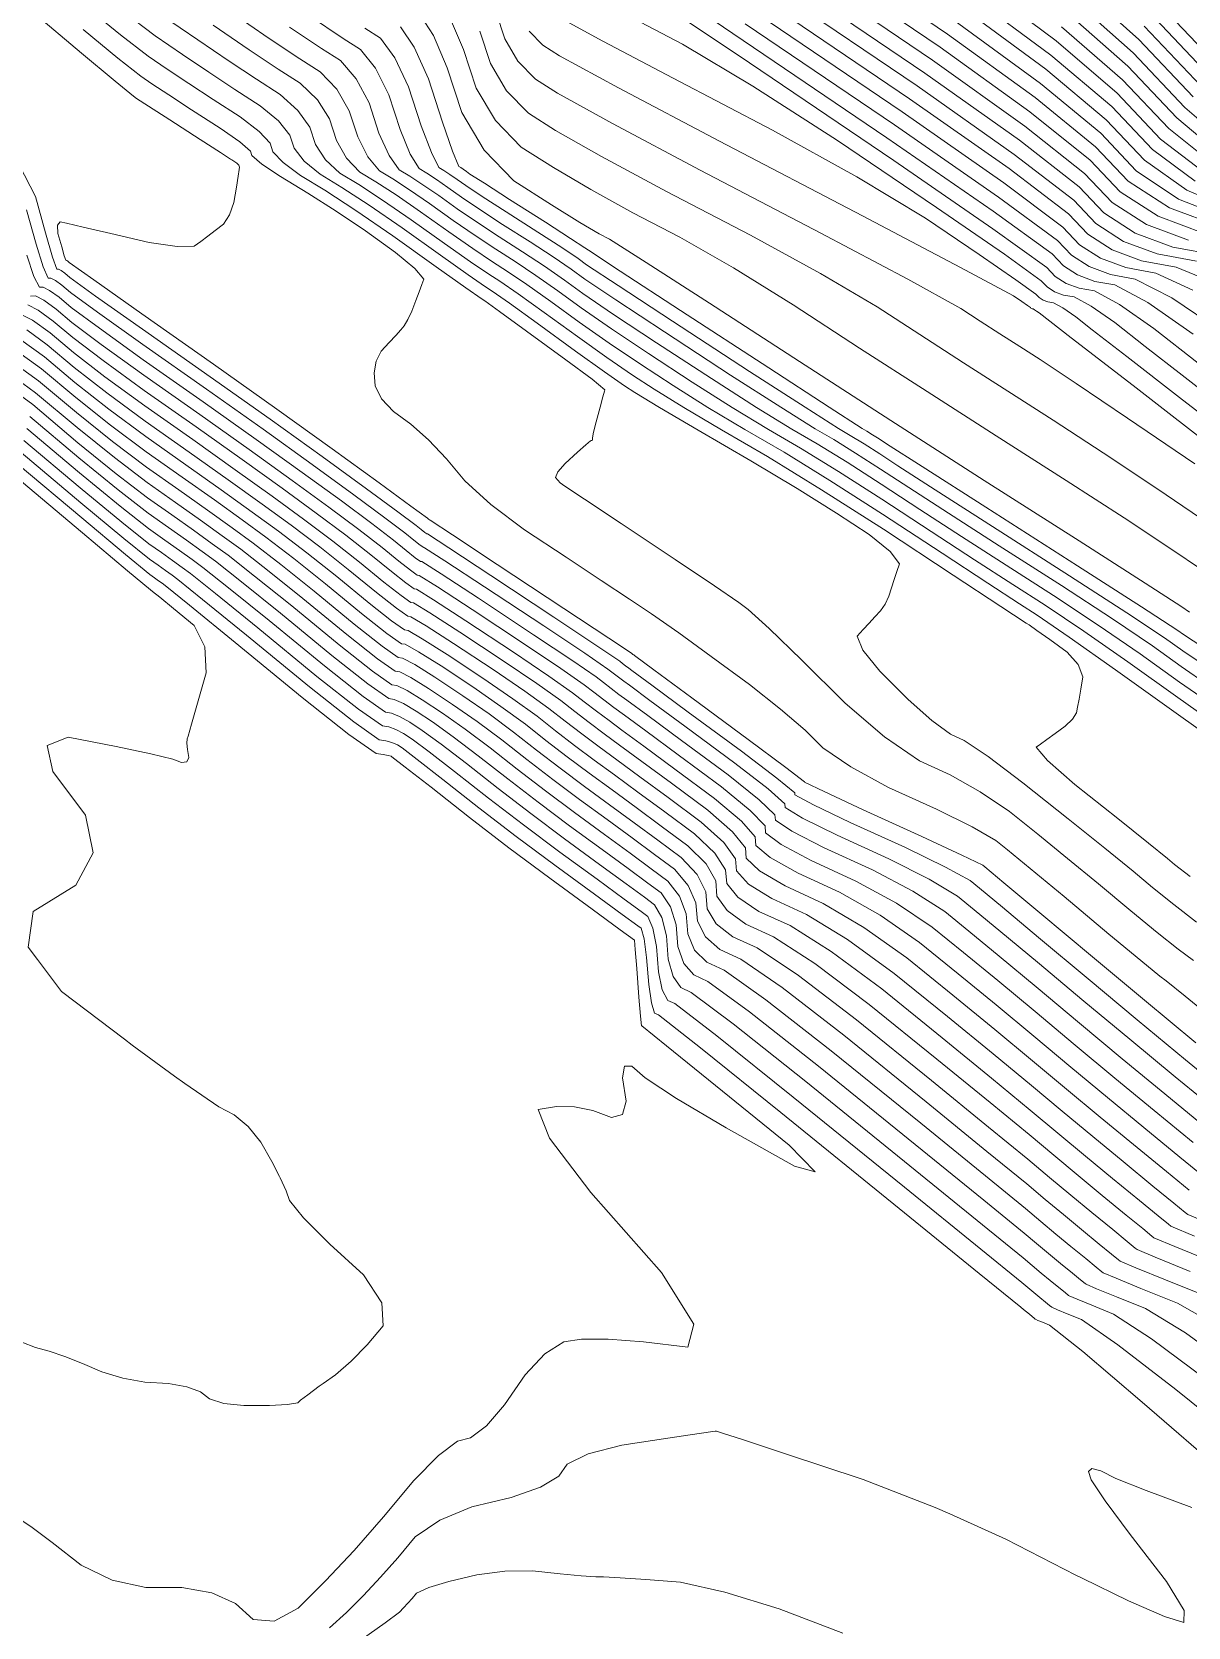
# Model space of a CAD drawing. Header units: inches. Extents: x 1337389 to 1347141, y 407035 to 414577.
# Drawn here: x 1339627.9 to 1339961, y 408361.6 to 408821.2 of the extents above; entities that cross this region are included whole.
import ezdxf

# ---------------------------------------------------------------- set-up
doc = ezdxf.new("R2010")
doc.units = ezdxf.units.IN
doc.header["$MEASUREMENT"] = 0
doc.layers.add('Topo', color=7, linetype='Continuous', lineweight=15, true_color=0x459900)

msp = doc.modelspace()

# ---------------------------------------------------------------- linework, layer by layer
at = {"layer": 'Topo'}
for points, elevation in [([(1339799.986, 408841.13), (1339829.8608, 408820.8078), (1339874.2332, 408790.7399), (1339904.894, 408769.554), (1339921.8461, 408757.2502), (1339925.088, 408753.8279), (1339929.1829, 408751.197), (1339934.13, 408749.3561), (1339939.9299, 408748.3049), (1339949.378, 408743.2231), (1339962.475, 408734.1079)], 935), ([(1339970.119, 408765.1521), (1339955.7041, 408770.5159), (1339943.7729, 408778.184), (1339934.326, 408788.1539), (1339916.9879, 408802.282), (1339891.7582, 408820.5692), (1339858.636, 408843.0139)], 895), ([(1339961.1221, 408761.2029), (1339949.074, 408765.6871), (1339939.102, 408772.0949), (1339931.206, 408780.428), (1339913.9651, 408794.1), (1339887.3769, 408813.1111), (1339851.4419, 408837.4621)], 905), ([(1339855.039, 408840.2381), (1339889.5671, 408816.84), (1339915.4761, 408798.1909), (1339932.766, 408784.2911), (1339941.4379, 408775.1392), (1339952.3889, 408768.1009), (1339965.62, 408763.1781)], 900), ([(1339805.741, 408831.751), (1339834.6692, 408812.3371), (1339876.244, 408784.1637), (1339904.7829, 408764.514), (1339920.2859, 408753.387), (1339922.753, 408750.7841), (1339925.868, 408748.7821), (1339929.6308, 408747.381), (1339934.0439, 408746.5821), (1339941.2318, 408742.715), (1339951.195, 408735.7809), (1339963.935, 408725.78)], 940), ([(1339963.4737, 408755.1981), (1339952.124, 408757.254), (1339942.4431, 408760.8572), (1339934.431, 408766.006), (1339928.0861, 408772.702), (1339910.9409, 408785.918), (1339882.9949, 408805.654), (1339844.2492, 408831.911)], 915), ([(1339847.8459, 408834.686), (1339885.1861, 408809.3829), (1339912.4528, 408790.0092), (1339929.6461, 408776.5651), (1339936.766, 408769.0499), (1339945.759, 408763.2721), (1339956.6229, 408759.2289), (1339969.3599, 408756.9219)], 910), ([(1339898.3298, 408831.7551), (1339921.5229, 408814.5549), (1339939.007, 408799.743), (1339950.78, 408787.317), (1339963.104, 408778.2222)], 880), ([(1339965.5381, 408780.7969), (1339953.116, 408790.3611), (1339940.567, 408803.6051), (1339923.0349, 408818.646), (1339900.5202, 408835.483)], 875), ([(1339929.0819, 408835.01), (1339946.8071, 408819.0569), (1339962.4578, 408802.539)], 855), ([(1339963.2761, 408529.9531), (1339948.4391, 408542.205), (1339933.4442, 408554.6819), (1339918.2931, 408567.3839), (1339907.9771, 408576.0258), (1339902.496, 408580.6081), (1339901.852, 408581.1301), (1339895.7951, 408584.0571), (1339884.3269, 408589.387), (1339867.447, 408597.1202), (1339856.1899, 408602.326), (1339850.5559, 408605.003), (1339850.5439, 408605.1531), (1339845.116, 408609.2611), (1339834.2722, 408617.329), (1339818.0119, 408629.3571), (1339807.0979, 408637.4301), (1339801.5282, 408641.548), (1339801.3041, 408641.7119), (1339801.0859, 408641.875), (1339800.8751, 408642.037), (1339800.671, 408642.197), (1339794.118, 408646.5441), (1339781.217, 408655.0779), (1339761.9661, 408667.8), (1339749.12, 408676.2819), (1339742.677, 408680.5268), (1339742.6382, 408680.5331), (1339742.4909, 408680.636), (1339742.2359, 408680.8369), (1339741.8729, 408681.1348), (1339737.1221, 408684.616), (1339727.9821, 408691.2789), (1339714.453, 408701.1238), (1339698.5532, 408712.5279), (1339680.2811, 408725.489), (1339659.636, 408740.009), (1339645.7539, 408749.788), (1339638.6351, 408754.8282), (1339638.2779, 408755.1292), (1339638.0039, 408755.3269), (1339637.813, 408755.4241), (1339637.705, 408755.419), (1339637.277, 408756.706), (1339636.5268, 408759.2839), (1339635.4559, 408763.153), (1339635.3218, 408765.575), (1339636.125, 408766.5501), (1339637.866, 408766.078), (1339642.716, 408764.9282), (1339650.677, 408763.1), (1339661.748, 408760.5939), (1339669.758, 408759.383), (1339674.707, 408759.469), (1339676.595, 408760.8499), (1339678.622, 408762.3729), (1339680.789, 408764.0389), (1339683.0941, 408765.8481), (1339684.8741, 408768.5253), (1339686.1269, 408772.071), (1339686.855, 408776.4838), (1339687.373, 408779.646), (1339687.681, 408781.557), (1339687.7801, 408782.2159), (1339687.549, 408782.835), (1339686.9871, 408783.4141), (1339686.0959, 408783.953), (1339685.4961, 408784.327), (1339685.189, 408784.5351), (1339685.1751, 408784.5781), (1339682.2521, 408786.4788), (1339676.4209, 408790.2379), (1339667.6801, 408795.8541), (1339661.5629, 408799.797), (1339658.068, 408802.068), (1339657.195, 408802.6671), (1339651.9182, 408807.027), (1339642.2369, 408815.148), (1339628.1521, 408827.0312)], 1030), ([(1339643.193, 408828.7629), (1339653.4978, 408820.358), (1339661.3981, 408814.271), (1339666.8941, 408810.5009), (1339673.1531, 408806.3199), (1339680.174, 408801.729), (1339687.9591, 408796.7273), (1339693.424, 408792.5519), (1339696.5709, 408789.203), (1339697.3981, 408786.6811), (1339700.3049, 408783.5761), (1339705.2921, 408779.8879), (1339712.3589, 408775.6171), (1339721.235, 408769.8062), (1339731.9199, 408762.4551), (1339744.415, 408753.5649), (1339752.992, 408747.4801), (1339757.6509, 408744.202), (1339758.3932, 408743.7299), (1339762.664, 408740.6659), (1339770.466, 408735.0091), (1339781.7979, 408726.7589), (1339789.3161, 408721.1341), (1339793.0209, 408718.133), (1339792.9109, 408717.757), (1339792.453, 408716.0819), (1339791.646, 408713.106), (1339790.4892, 408708.8311), (1339789.74, 408705.876), (1339789.398, 408704.242), (1339789.4641, 408703.9281), (1339789.489, 408703.7121), (1339789.4741, 408703.595), (1339789.419, 408703.5772), (1339789.2948, 408703.5369), (1339789.1029, 408703.4771), (1339788.8418, 408703.3959), (1339787.5029, 408702.2751), (1339785.0839, 408700.115), (1339781.5859, 408696.9149), (1339779.4871, 408694.503), (1339778.7881, 408692.8783), (1339779.4871, 408692.042), (1339780.1679, 408691.3428), (1339780.8311, 408690.7799), (1339781.4761, 408690.355), (1339787.0989, 408686.6171), (1339797.6981, 408679.5651), (1339813.2749, 408669.199), (1339824.5682, 408661.6189), (1339831.5761, 408656.823), (1339834.3008, 408654.8128), (1339840.3101, 408649.302), (1339849.6049, 408640.291), (1339862.1839, 408627.7799), (1339873.5271, 408618.087), (1339883.6329, 408611.2122), (1339892.502, 408607.156), (1339901.1458, 408602.2752), (1339909.565, 408596.5692), (1339917.759, 408590.038), (1339926.3109, 408583.0961), (1339935.221, 408575.7421), (1339944.4879, 408567.9781), (1339952.14, 408561.7009), (1339958.1771, 408556.9119), (1339962.5969, 408553.611)], 1020), ([(1339963.4419, 408564.7109), (1339956.882, 408569.78), (1339950.7889, 408574.6721), (1339945.162, 408579.3869), (1339937.065, 408585.9931), (1339926.499, 408594.4921), (1339913.4621, 408604.882), (1339903.457, 408612.4099), (1339896.4842, 408617.075), (1339892.5441, 408618.877), (1339887.1847, 408622.7961), (1339880.407, 408628.831), (1339872.2109, 408636.9831), (1339867.3149, 408643.0641), (1339865.7202, 408647.074), (1339867.4261, 408649.013), (1339869.106, 408650.881), (1339870.7598, 408652.678), (1339872.3881, 408654.404), (1339873.7312, 408656.3809), (1339874.7882, 408658.6079), (1339875.56, 408661.0849), (1339876.3312, 408663.4709), (1339877.099, 408665.7639), (1339877.8639, 408667.967), (1339875.2251, 408671.5059), (1339869.1789, 408676.384), (1339859.7279, 408682.5989), (1339848.361, 408689.6881), (1339835.0769, 408697.6521), (1339819.8769, 408706.491), (1339808.737, 408713.04), (1339801.655, 408717.2989), (1339798.6319, 408719.268), (1339792.9401, 408723.2571), (1339784.5791, 408729.2669), (1339773.5491, 408737.297), (1339765.548, 408743.0621), (1339760.577, 408746.5621), (1339758.6361, 408747.7981), (1339753.654, 408751.2451), (1339745.632, 408756.905), (1339734.569, 408764.7759), (1339725.108, 408771.285), (1339717.249, 408776.4302), (1339710.992, 408780.211), (1339706.41, 408783.986), (1339703.502, 408787.754), (1339702.268, 408791.5149), (1339699.0101, 408795.5879), (1339693.728, 408799.9712), (1339686.421, 408804.6659), (1339678.9479, 408809.5821), (1339671.3071, 408814.717), (1339663.5001, 408820.073), (1339654.288, 408827.0239)], 1015), ([(1339968.636, 408621.9431), (1339958.0739, 408629.404), (1339943.676, 408639.708), (1339930.9482, 408648.5761), (1339919.8921, 408656.0069), (1339910.5049, 408662.003), (1339899.5332, 408669.1001), (1339886.974, 408677.3), (1339872.8289, 408686.602), (1339860.3039, 408694.6031), (1339849.397, 408701.3042), (1339840.11, 408706.7037), (1339829.7061, 408713.0491), (1339818.184, 408720.3369), (1339805.545, 408728.5691), (1339794.871, 408735.6941), (1339786.1619, 408741.7108), (1339779.417, 408746.622), (1339773.073, 408751.0701), (1339767.1308, 408755.058), (1339761.59, 408758.5841), (1339755.6401, 408762.539), (1339749.2821, 408766.9241), (1339742.515, 408771.7389), (1339736.7291, 408775.7199), (1339731.9209, 408778.867), (1339728.0939, 408781.1797), (1339724.7251, 408785.2161), (1339721.8141, 408790.9729), (1339719.3611, 408798.4519), (1339715.7681, 408804.6961), (1339711.0349, 408809.7049), (1339705.1619, 408813.479), (1339696.3331, 408819.3659), (1339684.5471, 408827.3659)], 1000), ([(1339840.6521, 408829.1349), (1339880.805, 408801.9258), (1339909.4301, 408781.827), (1339926.5259, 408768.839), (1339932.095, 408762.9609), (1339939.128, 408758.4421), (1339947.6261, 408755.28), (1339957.5881, 408753.4751), (1339968.3699, 408749.0209)], 920), ([(1339896.1392, 408828.0259), (1339920.0111, 408810.464), (1339937.447, 408795.88), (1339948.444, 408784.2722), (1339960.67, 408775.6481), (1339974.124, 408770.006)], 885), ([(1339927.5699, 408830.9189), (1339945.247, 408815.1939), (1339960.1219, 408799.4939), (1339972.8399, 408788.521)], 860), ([(1339951.4871, 408830.6461), (1339969.4651, 408811.6721)], 840), ([(1339665.6011, 408825.8751), (1339675.7199, 408818.933), (1339684.7428, 408812.8431), (1339692.6682, 408807.6039), (1339699.4971, 408803.2159), (1339704.596, 408798.624), (1339707.9659, 408793.8279), (1339709.606, 408788.8269), (1339712.5151, 408784.396), (1339716.693, 408780.534), (1339722.1399, 408777.242), (1339728.982, 408772.7629), (1339737.2182, 408767.0972), (1339746.8491, 408760.245), (1339754.316, 408755.0101), (1339759.6209, 408751.3931), (1339762.7621, 408749.394), (1339768.0571, 408745.7318), (1339775.5049, 408740.4048), (1339785.107, 408733.4149), (1339793.584, 408727.4031), (1339800.936, 408722.368), (1339807.165, 408718.312), (1339815.7261, 408713.0429), (1339826.6219, 408706.5621), (1339839.851, 408698.8699), (1339855.3859, 408689.3241), (1339873.228, 408677.927), (1339893.377, 408664.6769), (1339907.0951, 408655.6621), (1339914.3811, 408650.881), (1339915.2361, 408650.3351), (1339917.493, 408648.7629), (1339921.1553, 408646.165), (1339926.2191, 408642.5411), (1339929.3991, 408638.9488), (1339930.6949, 408635.3901), (1339930.1068, 408631.863), (1339929.61, 408628.959), (1339929.2031, 408626.677), (1339928.886, 408625.0171), (1339927.6941, 408623.192), (1339925.627, 408621.1989), (1339922.6849, 408619.0411), (1339920.31, 408617.311), (1339918.5008, 408616.0101), (1339917.259, 408615.137), (1339920.5539, 408611.2699), (1339928.384, 408604.4082), (1339940.7501, 408594.5511), (1339949.6571, 408587.4261), (1339955.103, 408583.0311), (1339957.089, 408581.367), (1339961.6241, 408577.8599)], 1010), ([(1339969.546, 408616.394), (1339957.6049, 408624.9101), (1339940.1439, 408637.405), (1339926.7971, 408646.826), (1339917.564, 408653.1709), (1339912.4429, 408656.4419), (1339903.3139, 408662.381), (1339890.1761, 408670.9891), (1339873.0289, 408682.2642), (1339857.8451, 408691.9639), (1339844.6239, 408700.0871), (1339833.3661, 408706.633), (1339822.7159, 408713.0461), (1339812.6741, 408719.3239), (1339803.2409, 408725.469), (1339794.227, 408731.5479), (1339785.6341, 408737.5627), (1339777.461, 408743.5131), (1339770.5649, 408748.4009), (1339764.947, 408752.2262), (1339760.605, 408754.9878), (1339754.9781, 408758.774), (1339748.0661, 408763.585), (1339739.8669, 408769.418), (1339732.855, 408774.2422), (1339727.0311, 408778.0549), (1339722.3939, 408780.857), (1339718.6199, 408784.8057), (1339715.7101, 408789.9), (1339713.664, 408796.1401), (1339710.182, 408801.66), (1339705.266, 408806.4609), (1339698.9151, 408810.5412), (1339690.5379, 408816.104), (1339680.1339, 408823.1502)], 1005), ([(1339702.128, 408822.6271), (1339711.4089, 408816.4171), (1339716.805, 408812.9503), (1339721.354, 408807.7321), (1339725.0591, 408800.764), (1339727.9181, 408792.0461), (1339730.8302, 408785.6251), (1339733.7951, 408781.504), (1339736.8121, 408779.68), (1339740.6019, 408777.1989), (1339745.164, 408774.06), (1339750.4992, 408770.2641), (1339756.3029, 408766.3041), (1339762.5748, 408762.179), (1339769.3162, 408757.89), (1339775.582, 408753.7399), (1339781.3729, 408749.73), (1339786.689, 408745.86), (1339795.5149, 408739.84), (1339807.849, 408731.6701), (1339823.6941, 408721.35), (1339836.695, 408713.0519), (1339846.854, 408706.775), (1339854.1699, 408702.5212), (1339862.7621, 408697.2419), (1339872.6301, 408690.9389), (1339883.7727, 408683.611), (1339895.7518, 408675.819), (1339908.5681, 408667.5631), (1339922.2201, 408658.8427), (1339935.099, 408650.326), (1339947.207, 408642.0109), (1339958.5429, 408633.8981), (1339967.7261, 408627.4911)], 995), ([(1339966.8162, 408633.0389), (1339959.0122, 408638.392), (1339950.739, 408644.3132), (1339939.2499, 408652.0761), (1339924.5481, 408661.6789), (1339906.6299, 408673.1239), (1339891.9711, 408682.5391), (1339880.571, 408689.9229), (1339872.4301, 408695.2761), (1339865.2209, 408699.881), (1339858.944, 408703.7379), (1339853.599, 408706.846), (1339843.6849, 408713.0542), (1339829.2039, 408722.3619), (1339810.154, 408734.77), (1339796.158, 408743.9849), (1339787.2159, 408750.0081), (1339783.329, 408752.838), (1339778.09, 408756.4091), (1339771.5001, 408760.7209), (1339763.5588, 408765.7741), (1339756.9649, 408770.0691), (1339751.7162, 408773.6039), (1339747.8129, 408776.381), (1339744.4749, 408778.677), (1339741.7029, 408780.4931), (1339739.4949, 408781.827), (1339736.935, 408786.035), (1339734.0219, 408793.119), (1339730.7569, 408803.0768), (1339726.94, 408810.7689), (1339722.574, 408816.1941), (1339717.6561, 408819.354), (1339707.923, 408825.8891)], 990), ([(1339964.9961, 408644.136), (1339959.9508, 408647.381), (1339957.8021, 408648.9191), (1339947.5531, 408655.5761), (1339929.2041, 408667.351), (1339902.7551, 408684.2459), (1339884.4098, 408695.977), (1339874.1681, 408702.545), (1339872.031, 408703.9509), (1339870.1379, 408705.16), (1339868.4902, 408706.1719), (1339867.0869, 408706.988), (1339857.6652, 408713.06), (1339840.2232, 408724.3879), (1339814.7631, 408740.971), (1339797.4449, 408752.277), (1339788.2708, 408758.304), (1339787.241, 408759.0549), (1339783.1071, 408761.748), (1339775.87, 408766.385), (1339765.529, 408772.9649), (1339758.289, 408777.598), (1339754.1489, 408780.2839), (1339753.1111, 408781.023), (1339752.2218, 408781.6342), (1339751.484, 408782.118), (1339750.897, 408782.473), (1339749.1459, 408786.855), (1339746.2311, 408795.265), (1339742.1519, 408807.701), (1339738.113, 408816.841), (1339734.112, 408822.6839)], 980), ([(1339961.4679, 408654.0747), (1339959.2462, 408655.584), (1339948.6442, 408662.405), (1339929.661, 408674.5379), (1339902.2978, 408691.9829), (1339875.4251, 408709.2229), (1339849.044, 408726.26), (1339823.153, 408743.092), (1339804.9091, 408754.827), (1339794.3099, 408761.4652), (1339791.358, 408763.006), (1339785.79, 408766.3209), (1339777.606, 408771.409), (1339766.807, 408778.2721), (1339758.2029, 408787.1311), (1339751.7938, 408797.9861), (1339747.5788, 408810.8381), (1339743.6082, 408820.152), (1339739.8809, 408825.9279)], 975), ([(1339748.8662, 408824.1889), (1339752.2928, 408816.1532), (1339755.9291, 408805.064), (1339761.459, 408795.6969), (1339768.8829, 408788.054), (1339778.2012, 408782.1322), (1339788.929, 408775.8279), (1339801.0691, 408769.14), (1339814.6199, 408762.0681), (1339830.025, 408753.212), (1339847.283, 408742.571), (1339866.396, 408730.1451), (1339885.8709, 408717.5691), (1339905.7081, 408704.842), (1339925.908, 408691.9639), (1339942.598, 408681.1888), (1339955.779, 408672.5169), (1339965.4501, 408665.9469)], 970), ([(1339962.9389, 408696.8079), (1339943.6071, 408709.9399), (1339928.7612, 408719.943), (1339918.4019, 408726.816), (1339912.5289, 408730.5601), (1339906.7619, 408734.26), (1339901.1001, 408737.9169), (1339895.5431, 408741.5292), (1339880.2561, 408749.982), (1339855.2389, 408763.274), (1339820.4922, 408781.4069), (1339795.208, 408794.8418), (1339779.389, 408803.5778), (1339773.034, 408807.6171), (1339767.971, 408812.8301), (1339764.1989, 408819.219), (1339761.7191, 408826.782)], 960), ([(1339780.5781, 408825.024), (1339792.394, 408818.601), (1339812.6348, 408807.9099), (1339841.2989, 408792.952), (1339865.552, 408779.4939), (1339885.393, 408767.5379), (1339900.822, 408757.0829), (1339911.413, 408749.79), (1339917.166, 408745.6611), (1339918.081, 408744.6951), (1339919.238, 408743.9518), (1339920.6338, 408743.432), (1339922.272, 408743.1361), (1339924.939, 408741.7008), (1339928.637, 408739.1272), (1339933.3649, 408735.4161), (1339943.3341, 408727.6731), (1339958.5439, 408715.8999), (1339978.9949, 408700.096)], 950), ([(1339971.9261, 408712.5031), (1339959.3202, 408722.281), (1339948.6499, 408730.5979), (1339939.9161, 408737.4542), (1339933.085, 408742.208), (1339928.1579, 408744.8589), (1339925.133, 408745.407), (1339922.5532, 408746.3671), (1339920.4168, 408747.739), (1339918.7259, 408749.5241), (1339908.0981, 408757.1519), (1339888.533, 408770.6229), (1339860.0312, 408789.938), (1339835.6459, 408805.623), (1339815.38, 408817.6789), (1339799.232, 408826.1059)], 945), ([(1339833.4579, 408823.584), (1339876.423, 408794.468), (1339906.406, 408773.645), (1339923.4061, 408761.1131), (1339927.4241, 408756.873), (1339932.498, 408753.6121), (1339938.6288, 408751.3311), (1339945.8161, 408750.0291), (1339956.3679, 408744.638), (1339970.2851, 408735.159)], 930), ([(1339962.369, 408746.8301), (1339951.7021, 408751.7519), (1339943.1271, 408753.3051), (1339935.8127, 408756.0269), (1339929.7601, 408759.9171), (1339924.9659, 408764.9759), (1339907.9181, 408777.736), (1339878.614, 408798.197), (1339837.055, 408826.3591)], 925), ([(1339893.949, 408824.297), (1339918.5002, 408806.3729), (1339935.8862, 408792.0167), (1339946.109, 408781.2281), (1339958.2359, 408773.073), (1339972.27, 408767.552)], 890), ([(1339924.5471, 408822.7369), (1339942.1269, 408807.468), (1339955.4509, 408793.406), (1339967.9721, 408783.371)], 870), ([(1339970.406, 408785.9459), (1339957.7869, 408796.45), (1339943.6869, 408811.3312), (1339926.0578, 408826.828)], 865), ([(1339948.3669, 408822.92), (1339964.7938, 408805.5827)], 850), ([(1339967.1291, 408808.6279), (1339949.9269, 408826.783)], 845), ([(1339969.2151, 408536.0252), (1339960.161, 408543.3951), (1339954.726, 408547.7581), (1339952.9109, 408549.1131), (1339947.3979, 408553.6211), (1339938.1881, 408561.2831), (1339925.28, 408572.0981), (1339915.558, 408580.1989), (1339909.0197, 408585.5849), (1339905.6682, 408588.2561), (1339898.835, 408592.1411), (1339888.519, 408597.2381), (1339874.7221, 408603.548), (1339863.8181, 408609.45), (1339855.8091, 408614.9461), (1339850.6928, 408620.0331), (1339843.6319, 408626.119), (1339834.6261, 408633.2019), (1339823.6749, 408641.2832), (1339814.2731, 408648.069), (1339806.4201, 408653.5591), (1339800.115, 408657.755), (1339791.924, 408663.1791), (1339781.8491, 408669.833), (1339769.8881, 408677.7161), (1339760.1531, 408685.077), (1339752.6459, 408691.916), (1339747.3648, 408698.2332), (1339742.1761, 408703.6528), (1339737.0791, 408708.177), (1339732.074, 408711.8049), (1339728.6432, 408715.4881), (1339726.7871, 408719.2259), (1339726.505, 408723.0191), (1339727.0899, 408726.3711), (1339728.5419, 408729.2821), (1339730.8611, 408731.753), (1339732.7461, 408733.7841), (1339734.1979, 408735.377), (1339735.2169, 408736.53), (1339736.288, 408738.3182), (1339737.4111, 408740.7398), (1339738.5852, 408743.797), (1339739.548, 408746.3529), (1339740.2991, 408748.4091), (1339740.8369, 408749.9661), (1339738.3041, 408753.0609), (1339732.6988, 408757.696), (1339724.0221, 408763.87), (1339715.6109, 408769.5729), (1339707.468, 408774.8051), (1339699.591, 408779.565), (1339694.2001, 408783.1661), (1339691.2939, 408785.6079), (1339690.8732, 408786.891), (1339687.838, 408789.5151), (1339682.1902, 408793.4819), (1339673.9269, 408798.791), (1339667.3579, 408803.059), (1339662.4809, 408806.284), (1339659.2971, 408808.4691), (1339652.708, 408813.6919), (1339642.7148, 408821.9551)], 1025), ([(1339723.903, 408822.292), (1339728.3433, 408819.4388), (1339732.5268, 408813.8052), (1339736.4539, 408805.3892), (1339740.127, 408794.1919), (1339743.0401, 408786.4451), (1339745.1959, 408782.1499), (1339746.5941, 408781.3051), (1339748.349, 408780.1559), (1339750.462, 408778.7021), (1339752.9329, 408776.9439), (1339757.6269, 408773.833), (1339764.544, 408769.3699), (1339773.685, 408763.5531), (1339780.5991, 408759.079), (1339785.2849, 408755.9461), (1339787.744, 408754.1559), (1339796.8021, 408748.1312), (1339812.458, 408737.8702), (1339834.7131, 408723.3748), (1339850.675, 408713.057), (1339860.343, 408706.9169), (1339863.7168, 408704.9549), (1339867.68, 408702.5212), (1339872.2309, 408699.614), (1339877.3699, 408696.2341), (1339888.19, 408689.258), (1339904.6921, 408678.6849), (1339926.8759, 408664.5149), (1339943.402, 408653.8262), (1339954.2699, 408646.616), (1339959.4812, 408642.8869), (1339965.906, 408638.5869)], 985), ([(1339757.006, 408821.467), (1339760.064, 408812.1411), (1339764.7151, 408804.264), (1339770.9589, 408797.835), (1339778.795, 408792.8551), (1339792.0687, 408785.3351), (1339810.7799, 408775.2731), (1339834.9299, 408762.6708), (1339855.1408, 408751.5972), (1339871.413, 408742.05), (1339883.7481, 408734.0308), (1339896.3159, 408725.9139), (1339909.119, 408717.7008), (1339922.155, 408709.39), (1339936.553, 408699.9729), (1339952.3121, 408689.4489), (1339969.4322, 408677.8188)], 965), ([(1339771.227, 408821.3972), (1339775.1099, 408817.3981), (1339779.9838, 408814.3009), (1339796.9589, 408805.0729), (1339826.038, 408789.7139), (1339867.218, 408768.225), (1339895.457, 408753.3661), (1339910.7551, 408745.138), (1339913.111, 408743.542), (1339914.7279, 408742.429), (1339915.606, 408741.7979), (1339915.7461, 408741.6511), (1339915.9219, 408741.5371), (1339916.1359, 408741.4582), (1339916.3861, 408741.4129), (1339916.7932, 408741.193), (1339917.3581, 408740.8011), (1339918.0791, 408740.234), (1339927.347, 408733.066), (1339945.162, 408719.2962), (1339971.5221, 408698.9261)], 955), ([(1339624.319, 408782.9671), (1339628.949, 408773.76), (1339631.8468, 408763.2899), (1339633.921, 408756.316), (1339635.1711, 408752.838), (1339635.5971, 408752.8571), (1339636.3521, 408752.4732), (1339637.4359, 408751.687), (1339638.8501, 408750.498), (1339646.2951, 408745.1322), (1339659.7719, 408735.5889), (1339679.28, 408721.8691), (1339696.5471, 408709.6211), (1339711.5731, 408698.845), (1339724.3568, 408689.5409), (1339733.3708, 408682.9341), (1339738.616, 408679.0261), (1339740.0898, 408677.815), (1339741.1259, 408676.9989), (1339741.7228, 408676.5791), (1339741.881, 408676.555), (1339748.0299, 408672.5451), (1339760.17, 408664.5489), (1339778.3019, 408652.567), (1339790.6702, 408644.3589), (1339797.2748, 408639.924), (1339798.1162, 408639.2631), (1339798.9859, 408638.597), (1339799.8841, 408637.9249), (1339800.81, 408637.248), (1339806.529, 408633.024), (1339817.0399, 408625.2511), (1339832.3451, 408613.9301), (1339842.5648, 408606.1749), (1339847.699, 408601.986), (1339847.7488, 408601.362), (1339853.0801, 408598.5191), (1339863.6911, 408593.4569), (1339879.583, 408586.176), (1339891.0909, 408580.582), (1339898.2139, 408576.6751), (1339900.954, 408574.4551), (1339907.532, 408568.991), (1339917.9501, 408560.2829), (1339932.2068, 408548.3321), (1339946.3161, 408536.5909), (1339960.2771, 408525.0629), (1339974.09, 408513.745)], 1035), ([(1339970.2239, 408509.565), (1339957.278, 408520.1721), (1339944.193, 408530.9771), (1339930.9692, 408541.981), (1339917.6069, 408553.182), (1339907.0878, 408561.9558), (1339899.411, 408568.3011), (1339894.5769, 408572.2188), (1339886.3869, 408577.1069), (1339874.839, 408582.9649), (1339859.934, 408589.7941), (1339849.9689, 408594.7131), (1339844.9421, 408597.7211), (1339844.855, 408598.8191), (1339840.013, 408603.0881), (1339830.418, 408610.5311), (1339816.0681, 408621.1451), (1339805.96, 408628.617), (1339800.0908, 408632.9492), (1339798.464, 408634.1389), (1339796.8861, 408635.3191), (1339795.357, 408636.49), (1339793.879, 408637.6521), (1339787.222, 408642.1741), (1339775.387, 408650.056), (1339758.3738, 408661.2989), (1339746.9399, 408668.808), (1339741.0849, 408672.5839), (1339740.808, 408672.626), (1339739.7609, 408673.362), (1339737.9451, 408674.7919), (1339735.358, 408676.916), (1339729.6198, 408681.2529), (1339720.732, 408687.8029), (1339708.692, 408696.565), (1339694.5421, 408706.7131), (1339678.28, 408718.2479), (1339659.9081, 408731.1701), (1339646.836, 408740.476), (1339639.0651, 408746.1681), (1339636.595, 408748.245), (1339634.7001, 408749.619), (1339633.3802, 408750.289), (1339632.6359, 408750.2569), (1339631.2269, 408753.531), (1339629.1551, 408760.1109), (1339626.419, 408769.9981)], 1040), ([(1339626.4629, 408756.9319), (1339628.534, 408750.7451), (1339630.101, 408747.6749), (1339631.164, 408747.722), (1339633.0481, 408746.765), (1339635.754, 408744.8031), (1339639.2809, 408741.8381), (1339647.3769, 408735.82), (1339660.044, 408726.7498), (1339677.2801, 408714.6279), (1339692.5361, 408703.8059), (1339705.8121, 408694.285), (1339717.1072, 408686.0637), (1339725.8701, 408679.572), (1339732.1001, 408674.8071), (1339735.799, 408671.7698), (1339738.3969, 408669.725), (1339739.893, 408668.6731), (1339740.289, 408668.6118), (1339745.8498, 408665.0709), (1339756.578, 408658.0481), (1339772.4721, 408647.5452), (1339783.7739, 408639.989), (1339790.4819, 408635.379), (1339792.5981, 408633.7171), (1339794.7851, 408632.041), (1339797.044, 408630.3519), (1339799.373, 408628.649), (1339805.391, 408624.2109), (1339815.0961, 408617.0389), (1339828.491, 408607.1309), (1339837.4621, 408600.0021), (1339842.0098, 408595.6512), (1339842.1351, 408594.079), (1339846.8579, 408590.9059), (1339856.1779, 408586.131), (1339870.0949, 408579.754), (1339881.683, 408573.6321), (1339890.94, 408567.7629), (1339897.8691, 408562.1479), (1339906.643, 408554.921), (1339917.264, 408546.0811), (1339929.7312, 408535.63), (1339942.0701, 408525.3629), (1339954.278, 408515.2819), (1339966.3581, 408505.385)], 1045), ([(1339962.4919, 408501.205), (1339951.2788, 408510.3911), (1339939.9459, 408519.7499), (1339928.4942, 408529.279), (1339916.9212, 408538.9809), (1339906.1991, 408547.886), (1339896.326, 408555.9939), (1339887.3029, 408563.3071), (1339876.978, 408570.1572), (1339865.351, 408576.544), (1339852.4211, 408582.4678), (1339843.7472, 408587.099), (1339839.3281, 408590.438), (1339839.1649, 408592.4839), (1339834.9099, 408596.9159), (1339826.5631, 408603.732), (1339814.124, 408612.9328), (1339804.8211, 408619.805), (1339798.655, 408624.349), (1339795.624, 408626.5649), (1339792.6851, 408628.7628), (1339789.8389, 408630.944), (1339787.0861, 408633.1069), (1339780.3249, 408637.8041), (1339769.557, 408645.0338), (1339754.782, 408654.7981), (1339744.7601, 408661.3341), (1339739.4921, 408664.641), (1339738.978, 408664.7188), (1339737.0319, 408666.0879), (1339733.653, 408668.7481), (1339728.843, 408672.6979), (1339722.1189, 408677.891), (1339713.482, 408684.3259), (1339702.931, 408692.0049), (1339690.5312, 408700.8981), (1339676.28, 408711.007), (1339660.1799, 408722.3299), (1339647.9182, 408731.164), (1339639.4959, 408737.5079), (1339634.912, 408741.3617), (1339631.3961, 408743.9109), (1339628.948, 408745.1552), (1339627.566, 408745.0939)], 1050), ([(1339961.343, 408487.462), (1339954.7589, 408492.8441), (1339945.2801, 408500.6112), (1339935.7001, 408508.522), (1339926.0191, 408516.578), (1339916.236, 408524.779), (1339905.31, 408533.8151), (1339893.2411, 408543.6879), (1339880.029, 408554.3949), (1339867.5699, 408563.2069), (1339855.8631, 408570.122), (1339844.9081, 408575.1407), (1339837.525, 408579.486), (1339833.7139, 408583.1551), (1339833.4761, 408586.1499), (1339829.8068, 408590.7431), (1339822.7091, 408596.933), (1339812.1801, 408604.7209), (1339803.6831, 408610.9929), (1339797.218, 408615.7498), (1339792.7831, 408618.9909), (1339788.4848, 408622.207), (1339784.321, 408625.3971), (1339780.2929, 408628.562), (1339773.429, 408633.4339), (1339763.7279, 408640.0121), (1339751.1901, 408648.297), (1339742.581, 408653.8592), (1339737.9, 408656.6972), (1339737.148, 408656.8121), (1339734.3019, 408658.8142), (1339729.362, 408662.7029), (1339722.3282, 408668.4791), (1339714.6179, 408674.528), (1339706.2322, 408680.85), (1339697.17, 408687.4451), (1339686.5191, 408695.0829), (1339674.28, 408703.7661), (1339660.4511, 408713.491), (1339648.9999, 408721.8521), (1339639.9261, 408728.848), (1339633.2301, 408734.4782), (1339628.093, 408738.2019), (1339624.515, 408740.02)], 1060), ([(1339965.812, 408491.1502), (1339958.6251, 408497.0251), (1339948.2799, 408505.5009), (1339937.8228, 408514.136), (1339927.2562, 408522.929), (1339916.578, 408531.88), (1339905.7539, 408540.8499), (1339894.7828, 408549.8409), (1339883.6659, 408558.8512), (1339872.274, 408566.6818), (1339860.6071, 408573.333), (1339848.6653, 408578.804), (1339840.6359, 408583.2922), (1339836.521, 408586.7971), (1339836.321, 408589.3169), (1339832.359, 408593.829), (1339824.6359, 408600.332), (1339813.152, 408608.827), (1339804.2519, 408615.3988), (1339797.9359, 408620.0499), (1339794.2029, 408622.7779), (1339790.5851, 408625.4851), (1339787.08, 408628.17), (1339783.69, 408630.8339), (1339776.8771, 408635.6191), (1339766.643, 408642.523), (1339752.9859, 408651.548), (1339743.6711, 408657.596), (1339738.696, 408660.6689), (1339738.0628, 408660.766), (1339735.6669, 408662.451), (1339731.5081, 408665.726), (1339725.5849, 408670.588), (1339718.3691, 408676.2089), (1339709.857, 408682.588), (1339700.0509, 408689.725), (1339688.525, 408697.9909), (1339675.2798, 408707.3858), (1339660.3148, 408717.9109), (1339648.459, 408726.508), (1339639.7111, 408733.1779), (1339634.0709, 408737.92), (1339629.745, 408741.0571), (1339626.731, 408742.5869)], 1055), ([(1339626.441, 408735.3479), (1339632.3889, 408731.037), (1339640.1421, 408724.5179), (1339649.5409, 408717.196), (1339660.587, 408709.0718), (1339673.2801, 408700.1449), (1339684.5141, 408692.1761), (1339694.2899, 408685.1651), (1339702.6068, 408679.112), (1339710.867, 408672.8468), (1339719.0699, 408666.3701), (1339727.2159, 408659.6811), (1339732.9369, 408655.1769), (1339736.233, 408652.859), (1339737.1039, 408652.726), (1339741.491, 408650.1221), (1339749.3939, 408645.047), (1339760.8132, 408637.501), (1339769.981, 408631.2479), (1339776.8971, 408626.2889), (1339781.562, 408622.624), (1339786.3838, 408618.929), (1339791.3631, 408615.2039), (1339796.499, 408611.4499), (1339803.1139, 408606.5869), (1339811.2079, 408600.6149), (1339820.7822, 408593.534), (1339827.256, 408587.656), (1339830.631, 408582.983), (1339830.9079, 408579.5139), (1339834.414, 408575.679), (1339841.151, 408571.4781), (1339851.1189, 408566.911), (1339862.8659, 408559.732), (1339876.3919, 408549.939), (1339891.6981, 408537.534), (1339904.865, 408526.7799), (1339915.893, 408517.6781), (1339924.781, 408510.227), (1339933.5769, 408502.908), (1339942.2809, 408495.7199), (1339950.8931, 408488.664), (1339956.875, 408483.774), (1339960.2271, 408481.0499), (1339960.949, 408480.492), (1339968.4989, 408477.267)], 1065), ([(1339962.8601, 408474.235), (1339956.0698, 408477.1341), (1339955.4209, 408477.6369), (1339952.4062, 408480.0871), (1339947.027, 408484.484), (1339939.282, 408490.8302), (1339931.454, 408497.2941), (1339923.5431, 408503.8758), (1339915.5501, 408510.5769), (1339904.4209, 408519.7451), (1339890.1561, 408531.381), (1339872.7549, 408545.483), (1339858.161, 408556.2571), (1339846.3749, 408563.7), (1339837.395, 408567.8149), (1339831.3029, 408571.8721), (1339828.1008, 408575.8731), (1339827.7859, 408579.8159), (1339824.7041, 408584.57), (1339818.8539, 408590.1341), (1339810.2359, 408596.5089), (1339802.5449, 408602.1809), (1339795.7809, 408607.1509), (1339789.9431, 408611.4179), (1339784.284, 408615.6511), (1339778.8029, 408619.8511), (1339773.501, 408624.0169), (1339766.5321, 408629.063), (1339757.8979, 408634.9901), (1339747.5983, 408641.7959), (1339740.401, 408646.3849), (1339736.308, 408648.7539), (1339735.318, 408648.906), (1339731.572, 408651.5401), (1339725.0702, 408656.659), (1339715.8128, 408664.2599), (1339707.1171, 408671.1649), (1339698.9818, 408677.3739), (1339691.4089, 408682.8849), (1339682.508, 408689.2691), (1339672.28, 408696.5241), (1339660.7231, 408704.6521), (1339650.0821, 408712.54), (1339640.3569, 408720.1869), (1339631.5469, 408727.5951), (1339624.789, 408732.4943)], 1070), ([(1339961.619, 408464.0579), (1339951.583, 408468.169), (1339946.313, 408470.4201), (1339945.809, 408470.8091), (1339943.4691, 408472.711), (1339939.294, 408476.1239), (1339933.2832, 408481.049), (1339927.2079, 408486.0659), (1339921.0681, 408491.175), (1339914.8639, 408496.375), (1339903.532, 408505.6751), (1339887.0711, 408519.0742), (1339865.481, 408536.572), (1339848.7528, 408549.307), (1339836.8861, 408557.279), (1339829.882, 408560.4881), (1339825.0819, 408564.2591), (1339822.4871, 408568.5901), (1339822.0969, 408573.4819), (1339819.601, 408578.397), (1339815, 408583.3359), (1339808.2922, 408588.297), (1339801.407, 408593.3692), (1339794.3439, 408598.5511), (1339787.103, 408603.8439), (1339780.084, 408609.095), (1339773.2848, 408614.3041), (1339766.7079, 408619.4719), (1339759.636, 408624.6931), (1339752.0679, 408629.9679), (1339744.006, 408635.2961), (1339738.222, 408638.91), (1339734.7159, 408640.8111), (1339733.4878, 408640.999), (1339728.842, 408644.266), (1339720.779, 408650.614), (1339709.298, 408660.0421), (1339699.616, 408667.803), (1339691.732, 408673.8971), (1339685.6479, 408678.3251), (1339678.4971, 408683.454), (1339670.279, 408689.2831), (1339660.995, 408695.8128), (1339651.164, 408703.2279), (1339640.7869, 408711.527), (1339629.865, 408720.7109), (1339621.4862, 408726.7861)], 1080), ([(1339623.137, 408729.64), (1339630.7059, 408724.1529), (1339640.5719, 408715.857), (1339650.623, 408707.884), (1339660.859, 408700.2329), (1339671.2788, 408692.904), (1339680.503, 408686.3611), (1339688.5289, 408680.6049), (1339695.357, 408675.6349), (1339703.366, 408669.4841), (1339712.5551, 408662.151), (1339722.9251, 408653.6359), (1339730.207, 408647.903), (1339734.4032, 408644.9521), (1339735.512, 408644.7828), (1339739.3119, 408642.647), (1339745.8021, 408638.5459), (1339754.983, 408632.4789), (1339763.0841, 408626.878), (1339770.1041, 408621.745), (1339776.044, 408617.078), (1339782.1842, 408612.373), (1339788.523, 408607.6309), (1339795.0621, 408602.8511), (1339801.9762, 408597.775), (1339809.264, 408592.403), (1339816.927, 408586.7348), (1339822.1529, 408581.4841), (1339824.9422, 408576.649), (1339825.2941, 408572.2309), (1339828.193, 408568.0651), (1339833.6379, 408564.1511), (1339841.631, 408560.49), (1339853.457, 408552.7821), (1339869.118, 408541.0271), (1339888.6129, 408525.227), (1339903.9759, 408512.7099), (1339915.2069, 408503.476), (1339922.3061, 408497.525), (1339929.331, 408491.6801), (1339936.2818, 408485.9389), (1339943.1601, 408480.3039), (1339947.938, 408476.3987), (1339950.615, 408474.2229), (1339951.1922, 408473.7769), (1339957.222, 408471.2022), (1339968.705, 408466.498)], 1075), ([(1339619.8339, 408723.932), (1339629.023, 408717.27), (1339641.0031, 408707.1969), (1339651.7052, 408698.572), (1339661.1311, 408691.393), (1339669.2791, 408685.6619), (1339676.4911, 408680.5461), (1339682.768, 408676.0451), (1339688.107, 408672.159), (1339695.8651, 408666.121), (1339706.0401, 408657.932), (1339718.633, 408647.5919), (1339727.478, 408640.6291), (1339732.573, 408637.045), (1339733.92, 408636.8399), (1339737.132, 408635.1729), (1339742.2101, 408632.0451), (1339749.1541, 408627.4571), (1339756.188, 408622.5081), (1339763.312, 408617.1997), (1339770.526, 408611.531), (1339777.984, 408605.8169), (1339785.683, 408600.0571), (1339793.6259, 408594.252), (1339800.8377, 408588.9631), (1339807.32, 408584.191), (1339813.0729, 408579.936), (1339817.0498, 408575.311), (1339819.252, 408570.3152), (1339819.6801, 408564.9481), (1339821.9709, 408560.4518), (1339826.125, 408556.8252), (1339832.1421, 408554.0679), (1339844.0489, 408545.8319), (1339861.8442, 408532.116), (1339885.5282, 408512.9202), (1339903.0868, 408498.64), (1339914.5211, 408489.275), (1339919.8311, 408484.8243), (1339925.085, 408480.4519), (1339930.284, 408476.1589), (1339935.4282, 408471.9439), (1339939.0011, 408469.0231), (1339941.003, 408467.3958), (1339941.435, 408467.0621), (1339945.9441, 408465.1358), (1339954.533, 408461.618), (1339967.199, 408456.507)], 1085), ([(1339970.0219, 408448.0641), (1339957.978, 408454.929), (1339947.4471, 408459.1782), (1339940.3059, 408462.103), (1339936.5561, 408463.7051), (1339936.1969, 408463.9821), (1339934.5321, 408465.3352), (1339931.562, 408467.7639), (1339927.2841, 408471.2679), (1339922.9619, 408474.8381), (1339918.5931, 408478.473), (1339914.1781, 408482.1739), (1339902.6429, 408491.605), (1339883.9849, 408506.7668), (1339858.207, 408527.6601), (1339839.3449, 408542.3571), (1339827.3979, 408550.8569), (1339822.3681, 408553.162), (1339818.86, 408556.6448), (1339816.873, 408561.3069), (1339816.4081, 408567.1481), (1339814.498, 408572.224), (1339811.145, 408576.5371), (1339806.3481, 408580.0851), (1339800.269, 408584.5571), (1339792.9071, 408589.952), (1339784.2629, 408596.2701), (1339775.883, 408602.539), (1339767.7671, 408608.7581), (1339759.916, 408614.9268), (1339752.7392, 408620.3234), (1339746.2391, 408624.9459), (1339740.414, 408628.795), (1339736.0419, 408631.4361), (1339733.1231, 408632.8678), (1339731.658, 408633.0919), (1339726.113, 408636.993), (1339716.4879, 408644.5698), (1339702.783, 408655.8229), (1339692.114, 408664.4401), (1339684.482, 408670.421), (1339679.8869, 408673.7651), (1339674.486, 408677.639), (1339668.279, 408682.0419), (1339661.266, 408686.9739), (1339652.2461, 408693.9159), (1339641.2181, 408702.867), (1339628.182, 408713.8278), (1339618.1819, 408721.077)], 1090), ([(1339627.3411, 408710.386), (1339641.4331, 408698.537), (1339652.7869, 408689.26), (1339661.4019, 408682.5538), (1339667.2788, 408678.421), (1339672.4802, 408674.7321), (1339677.0068, 408671.485), (1339680.8579, 408668.683), (1339688.3641, 408662.759), (1339699.525, 408653.7142), (1339714.342, 408641.547), (1339724.748, 408633.3561), (1339730.743, 408629.139), (1339732.3269, 408628.8971), (1339734.9519, 408627.698), (1339738.6178, 408625.544), (1339743.324, 408622.4351), (1339749.291, 408618.1378), (1339756.5189, 408612.6549), (1339765.0079, 408605.985), (1339773.783, 408599.261), (1339782.8427, 408592.4839), (1339792.1889, 408585.6521), (1339799.7, 408580.151), (1339805.3761, 408575.9791), (1339809.2181, 408573.1378), (1339811.9471, 408569.138), (1339813.5629, 408563.981), (1339814.0659, 408557.666), (1339815.7489, 408552.8379), (1339818.612, 408549.4989), (1339822.6539, 408547.6459), (1339834.6401, 408538.8822), (1339854.57, 408523.2038), (1339882.4431, 408500.614), (1339902.1981, 408484.5698), (1339913.8361, 408475.073), (1339917.355, 408472.1219), (1339920.8379, 408469.224), (1339924.2849, 408466.378), (1339927.6949, 408463.5841), (1339930.0639, 408461.6469), (1339931.3909, 408460.5691), (1339931.6769, 408460.347), (1339934.667, 408459.071), (1339940.3609, 408456.738), (1339948.7581, 408453.35), (1339960.265, 408446.348), (1339974.8821, 408435.732)], 1095), ([(1339625.6579, 408703.5029), (1339641.8641, 408689.876), (1339653.8691, 408679.947), (1339661.6741, 408673.7149), (1339665.2791, 408671.1803), (1339668.4689, 408668.917), (1339671.2452, 408666.9261), (1339673.608, 408665.2071), (1339680.863, 408659.3958), (1339693.01, 408649.4951), (1339710.05, 408635.5029), (1339722.018, 408626.082), (1339728.9128, 408621.2319), (1339730.7349, 408620.9533), (1339732.773, 408620.2241), (1339735.0259, 408619.0439), (1339737.4941, 408617.4119), (1339742.3949, 408613.7679), (1339749.727, 408608.1101), (1339759.4911, 408600.4381), (1339769.5829, 408592.7051), (1339780.0033, 408584.9103), (1339790.7521, 408577.0529), (1339798.562, 408571.339), (1339803.432, 408567.767), (1339805.364, 408566.3391), (1339806.844, 408562.965), (1339807.8741, 408557.6469), (1339808.4522, 408550.3828), (1339809.527, 408545.2249), (1339811.0989, 408542.1719), (1339813.1661, 408541.2251), (1339825.2318, 408531.9309), (1339847.296, 408514.2921), (1339879.3579, 408488.3069), (1339901.309, 408470.4998), (1339913.15, 408460.871), (1339914.8799, 408459.4208), (1339916.5919, 408457.996), (1339918.2861, 408456.597), (1339919.9629, 408455.2241), (1339921.1269, 408454.2721), (1339921.78, 408453.741), (1339921.9201, 408453.633), (1339923.3899, 408453.005), (1339926.1891, 408451.859), (1339930.3161, 408450.193), (1339940.7501, 408442.9159), (1339957.49, 408430.0281), (1339980.5361, 408411.5279)], 1105), ([(1339966.1862, 408432.88), (1339950.507, 408444.6321), (1339939.5369, 408451.772), (1339933.2749, 408454.2978), (1339929.0289, 408456.0377), (1339926.7989, 408456.9898), (1339926.5859, 408457.1551), (1339925.5959, 408457.96), (1339923.8288, 408459.4042), (1339921.2859, 408461.4869), (1339918.715, 408463.6098), (1339916.1181, 408465.7721), (1339913.493, 408467.9718), (1339901.7539, 408477.535), (1339880.9001, 408494.46), (1339850.9331, 408518.748), (1339829.936, 408535.4061), (1339817.91, 408544.4361), (1339814.8549, 408545.8352), (1339812.638, 408549.0321), (1339811.2588, 408554.024), (1339810.718, 408560.8141), (1339809.3949, 408566.0518), (1339807.291, 408569.7379), (1339804.404, 408571.8731), (1339799.1309, 408575.7451), (1339791.4699, 408581.353), (1339781.4229, 408588.6971), (1339771.6831, 408595.9829), (1339762.25, 408603.211), (1339753.1231, 408610.3822), (1339745.8427, 408615.953), (1339740.409, 408619.9229), (1339736.822, 408622.294), (1339733.863, 408623.9611), (1339731.531, 408624.9249), (1339729.8282, 408625.1852), (1339723.383, 408629.7191), (1339712.1961, 408638.525), (1339696.2681, 408651.604), (1339684.6128, 408661.0781), (1339677.2329, 408666.9451), (1339674.1261, 408669.206), (1339670.475, 408671.824), (1339666.2788, 408674.801), (1339661.5381, 408678.135), (1339653.3279, 408684.603), (1339641.6479, 408694.2071), (1339626.4991, 408706.9441)], 1100), ([(1339972.486, 408405.0632), (1339947.787, 408426.437), (1339930.6571, 408440.954), (1339921.0949, 408448.615), (1339919.1031, 408449.419), (1339917.7511, 408449.972), (1339917.042, 408450.275), (1339916.9742, 408450.328), (1339916.6589, 408450.5842), (1339916.097, 408451.0439), (1339915.287, 408451.7069), (1339914.4689, 408452.382), (1339913.6419, 408453.0701), (1339912.8067, 408453.7701), (1339900.8651, 408463.465), (1339877.8151, 408482.1529), (1339843.659, 408509.8361), (1339820.5278, 408528.456), (1339808.422, 408538.0141), (1339807.3422, 408538.5091), (1339806.4159, 408541.4179), (1339805.6451, 408546.742), (1339805.029, 408554.48), (1339804.2922, 408559.879), (1339803.4361, 408562.9389), (1339802.46, 408563.6612), (1339797.993, 408566.9331), (1339790.0339, 408572.7529), (1339778.5831, 408581.1233), (1339767.4829, 408589.427), (1339756.7319, 408597.665), (1339746.3299, 408605.8371), (1339738.9461, 408611.5829), (1339734.579, 408614.9011), (1339733.2301, 408615.7929), (1339731.6831, 408616.487), (1339729.939, 408616.9821), (1339727.998, 408617.278), (1339720.6531, 408622.4451), (1339707.9053, 408632.4801), (1339689.7531, 408647.3858), (1339677.1122, 408657.715), (1339669.983, 408663.4681), (1339668.3651, 408664.646), (1339666.4642, 408666.0092), (1339664.278, 408667.5589), (1339661.81, 408669.296), (1339654.41, 408675.2909), (1339642.0791, 408685.546), (1339624.8169, 408700.061)], 1110), ([(1339623.9759, 408696.619), (1339642.2941, 408681.2161), (1339654.951, 408670.635), (1339661.9459, 408664.876), (1339663.2783, 408663.9391), (1339664.458, 408663.102), (1339665.484, 408662.366), (1339666.358, 408661.7301), (1339673.361, 408656.0341), (1339686.495, 408645.2759), (1339705.7591, 408629.458), (1339719.2881, 408618.8081), (1339727.083, 408613.325), (1339729.143, 408613.01), (1339730.5931, 408612.7502), (1339731.4341, 408612.543), (1339731.6649, 408612.3899), (1339735.498, 408609.398), (1339742.9341, 408603.565), (1339753.9731, 408594.8921), (1339765.3819, 408586.149), (1339777.163, 408577.336), (1339789.3151, 408568.4541), (1339797.424, 408562.5269), (1339801.4983, 408559.5477), (1339801.741, 408556.7921), (1339802.1839, 408551.3119), (1339802.838, 408543.1), (1339803.306, 408537.611), (1339803.5851, 408534.846), (1339803.678, 408534.8031), (1339810.7882, 408529.0629), (1339824.9149, 408517.6241), (1339846.059, 408500.487), (1339853.62, 408492.7451), (1339847.5961, 408494.398), (1339827.989, 408505.4448), (1339813.653, 408513.9359), (1339804.5881, 408519.8711), (1339800.7932, 408523.2499), (1339798.617, 408523.252), (1339798.06, 408519.8769), (1339799.122, 408513.1249), (1339798.0638, 408509.3011), (1339794.8849, 408508.4061), (1339789.5859, 408510.44), (1339784.3038, 408511.5028), (1339779.0379, 408511.5961), (1339773.788, 408510.7191), (1339777.087, 408502.4521), (1339788.936, 408486.7971), (1339809.333, 408463.752), (1339818.6691, 408448.903), (1339816.945, 408442.2501), (1339804.1591, 408443.7929), (1339793.9301, 408444.56), (1339786.2568, 408444.5509), (1339781.142, 408443.7672), (1339775.7461, 408440.354), (1339770.069, 408434.3151), (1339764.1119, 408425.647), (1339758.8669, 408419.5669), (1339754.3329, 408416.0732), (1339750.5119, 408415.166), (1339745.0481, 408411.071), (1339737.9421, 408403.788), (1339729.195, 408393.3169), (1339720.7371, 408383.6942), (1339712.57, 408374.92), (1339704.692, 408366.993), (1339697.7437, 408363.2619), (1339691.7229, 408363.7241), (1339686.6309, 408368.3799), (1339679.7729, 408371.477), (1339671.15, 408373.015), (1339660.7619, 408372.994), (1339651.0768, 408375.1371), (1339642.0959, 408379.4461), (1339633.819, 408385.919), (1339628.0362, 408390.2521), (1339624.7471, 408392.4429)], 1115), ([(1339623.134, 408693.1771), (1339642.5091, 408676.8861), (1339655.4921, 408665.9789), (1339662.0811, 408660.4559), (1339662.2778, 408660.318), (1339662.452, 408660.1952), (1339662.6041, 408660.0858), (1339662.733, 408659.9921), (1339664.787, 408658.313), (1339668.767, 408655.049), (1339674.6728, 408650.2002), (1339677.7951, 408644.049), (1339678.135, 408636.596), (1339675.692, 408627.84), (1339673.9669, 408621.7501), (1339672.9601, 408618.3239), (1339672.6721, 408617.5618), (1339672.6029, 408616.272), (1339672.753, 408614.453), (1339673.1222, 408612.105), (1339672.539, 408610.8579), (1339671.0011, 408610.7121), (1339668.511, 408611.6681), (1339662.25, 408613.201), (1339652.2171, 408615.3129), (1339638.4131, 408618.0019), (1339632.348, 408615.6072), (1339634.0209, 408608.128), (1339643.433, 408595.564), (1339645.6121, 408584.65), (1339640.558, 408575.3859), (1339628.272, 408567.771), (1339626.8949, 408557.5471), (1339629.579, 408553.933)], 1120), ([(1339629.579, 408553.933), (1339636.4281, 408544.712), (1339654.646, 408530.9489)], 1120), ([(1339654.646, 408530.9489), (1339656.871, 408529.267), (1339669.0188, 408520.369)], 1120), ([(1339669.0188, 408520.369), (1339671.9811, 408518.1991), (1339681.757, 408511.5069), (1339686.1991, 408509.191), (1339690.23, 408505.7851), (1339693.8508, 408501.2898), (1339697.0602, 408495.7069), (1339699.3101, 408491.4289)], 1120), ([(1339699.3101, 408491.4289), (1339699.5113, 408491.046), (1339701.205, 408487.3081), (1339702.141, 408484.4942), (1339706.163, 408479.5159), (1339713.27, 408472.3741), (1339713.7611, 408471.9261)], 1120), ([(1339713.7611, 408471.9261), (1339723.4639, 408463.069), (1339728.7409, 408455.0589), (1339729.1011, 408448.3451), (1339724.5461, 408442.927), (1339719.9649, 408438.224), (1339715.36, 408434.2349), (1339711.8249, 408431.7361)], 1120), ([(1339711.8249, 408431.7361), (1339710.7301, 408430.9609), (1339707.3889, 408428.5269), (1339705.3362, 408426.935), (1339704.5719, 408426.182), (1339701.5959, 408425.676), (1339696.4091, 408425.415), (1339689.011, 408425.3999), (1339683.2341, 408426.0501), (1339679.0781, 408427.3668), (1339676.5429, 408429.3489), (1339672.6011, 408430.814), (1339667.2521, 408431.762), (1339660.4942, 408432.192), (1339654.123, 408433.3058), (1339648.136, 408435.102), (1339642.535, 408437.581), (1339637.473, 408439.5771), (1339632.95, 408441.089), (1339628.9659, 408442.117), (1339625.077, 408443.6869)], 1120), ([(1339713.6982, 408361.3698), (1339718.5749, 408365.7601), (1339723.463, 408370.6781), (1339728.3861, 408375.9501), (1339733.3461, 408381.575), (1339738.3408, 408387.5541), (1339745.457, 408392.4391), (1339754.695, 408396.2289), (1339766.0538, 408398.925), (1339774.418, 408401.873), (1339779.785, 408405.0719), (1339782.1571, 408408.5232), (1339788.179, 408411.505), (1339797.851, 408414.0182), (1339811.1729, 408416.061), (1339820.1621, 408417.4111), (1339824.819, 408418.0659), (1339825.1431, 408418.0261), (1339827.1769, 408417.368)], 1110), ([(1339827.1769, 408417.368), (1339832.357, 408415.6931), (1339846.462, 408411.0651), (1339855.5178, 408408.0788)], 1110), ([(1339855.5178, 408408.0788), (1339867.4571, 408404.1429), (1339888.1537, 408396.087), (1339892.3679, 408394.1892)], 1110), ([(1339930.507, 408375.6733), (1339943.891, 408369.142), (1339954.2569, 408364.5951), (1339959.7561, 408362.9371), (1339959.933, 408366.322), (1339954.7881, 408374.7511), (1339944.3221, 408388.2231), (1339937.088, 408397.991), (1339933.086, 408404.053), (1339932.317, 408406.41), (1339933.2501, 408407.2579), (1339935.8868, 408406.5979), (1339940.2272, 408404.4281), (1339948.967, 408400.919), (1339962.1059, 408396.069)], 1110), ([(1339892.3679, 408394.1892), (1339908.554, 408386.8979), (1339928.6558, 408376.5761), (1339930.507, 408375.6733)], 1110), ([(1339722.814, 408357.9531), (1339729.7491, 408362.8428), (1339733.824, 408365.9001), (1339735.0389, 408367.1241), (1339736.264, 408368.4351), (1339737.4971, 408369.8331), (1339738.7389, 408371.3201), (1339742.262, 408372.9511), (1339748.0641, 408374.726), (1339756.147, 408376.6438), (1339764.1888, 408377.6531), (1339772.19, 408377.751), (1339780.1501, 408376.9401), (1339786.208, 408376.39), (1339790.3629, 408376.102), (1339792.6159, 408376.0761), (1339797.4441, 408375.802), (1339804.8478, 408375.281), (1339814.8291, 408374.5118), (1339827.603, 408371.688), (1339843.1722, 408366.8082), (1339861.5349, 408359.8721)], 1105)]:
    msp.add_lwpolyline(points, dxfattribs=dict(at, elevation=elevation))

doc.saveas('drawing.dxf')
